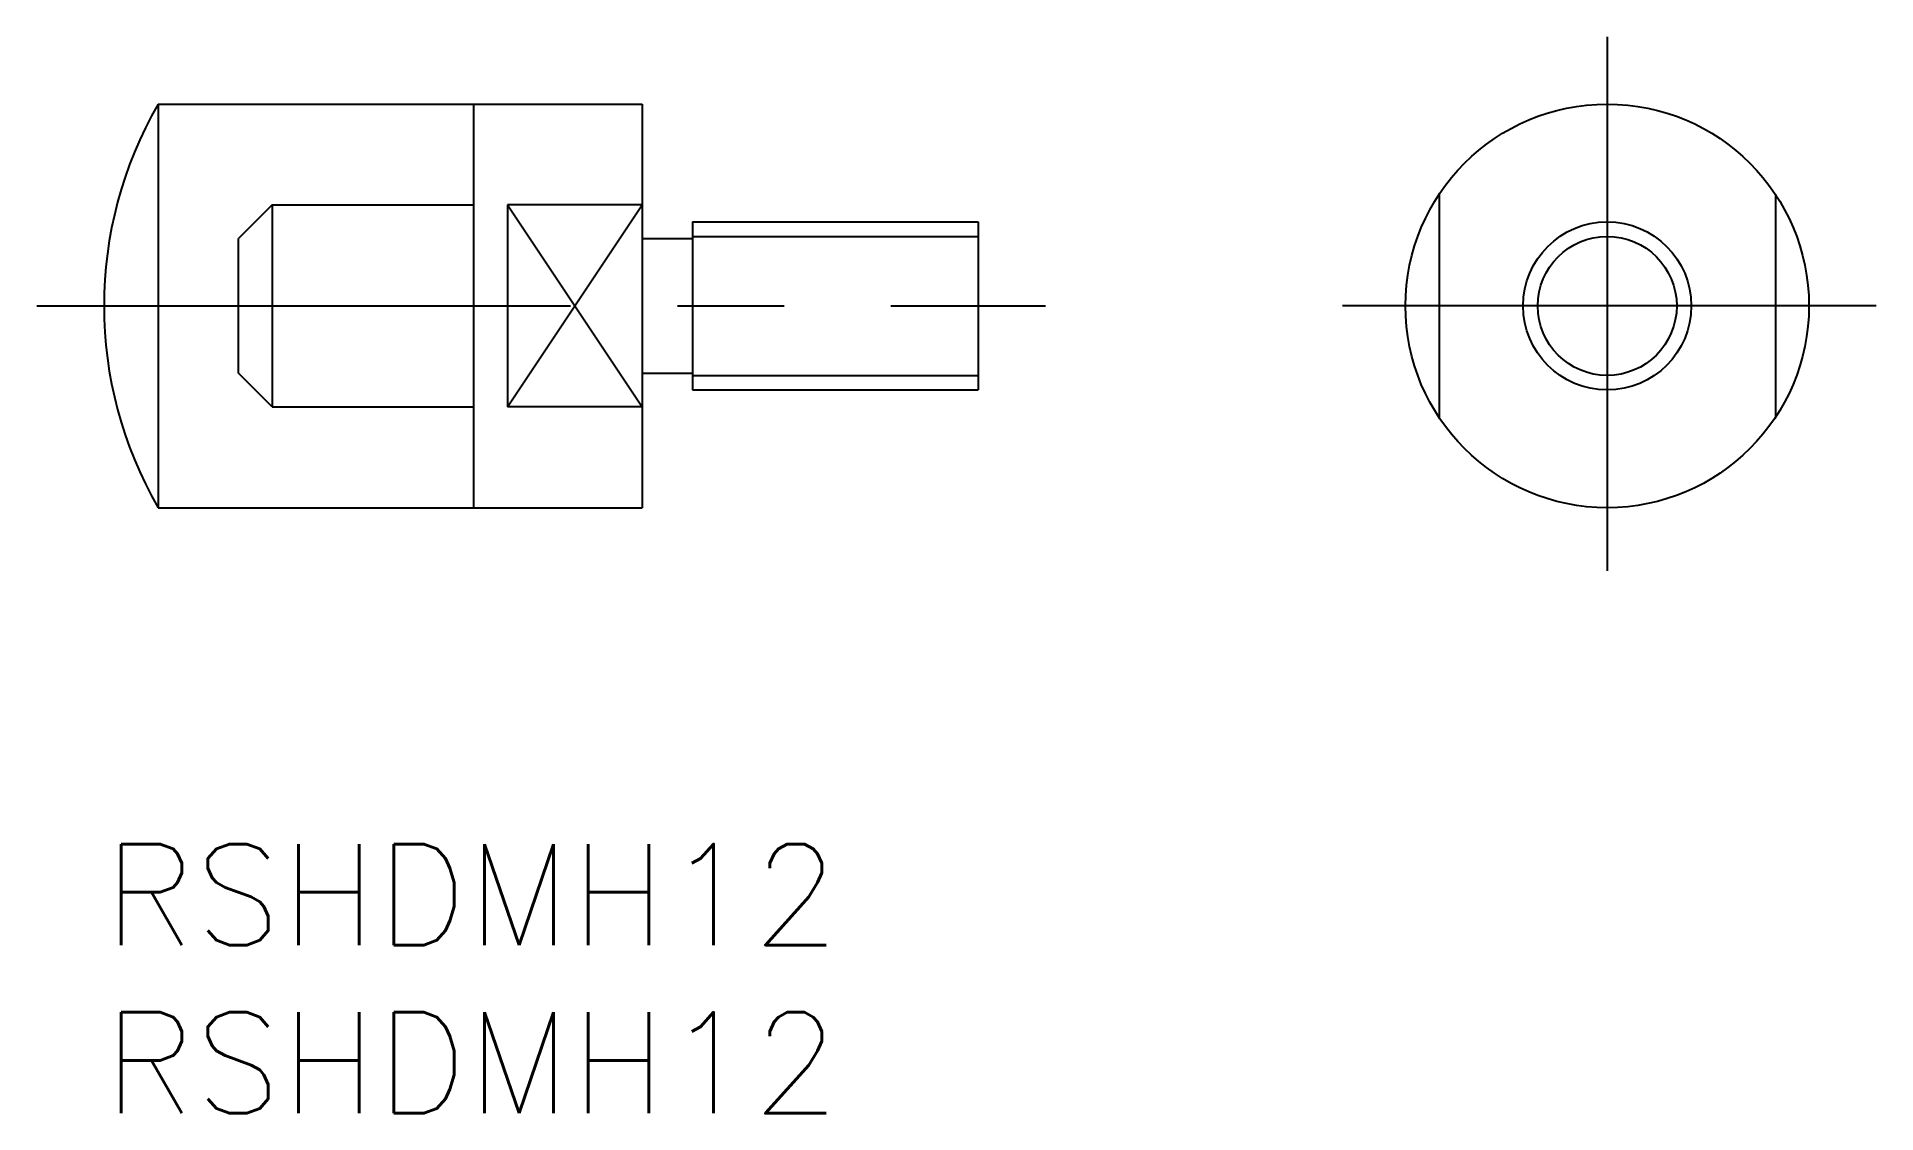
# Model space of a CAD drawing. Extents: x -2 to 52.7, y -8 to 24.
import ezdxf

# ---------------------------------------------------------------- set-up
doc = ezdxf.new("R2010")
doc.units = 0
doc.header["$LTSCALE"] = 0.5
doc.linetypes.add('CENTER', pattern=[50.8, 31.75, -6.35, 6.35, -6.35])
doc.linetypes.add('DASHED', pattern=[19.05, 12.7, -6.35])
for name, color, linetype in [('MSM_CENTER', 1, 'CENTER'), ('MSM_CONTINUOUS', 7, 'CONTINUOUS'), ('MSM_DASHED', 4, 'DASHED'), ('MSM_NARROW', 5, 'CONTINUOUS'), ('MSM_PART_NUMBER', 7, 'CONTINUOUS')]:
    doc.layers.add(name, color=color, linetype=linetype)
doc.styles.get("Standard").update_dxf_attribs({"font": 'txt.shx', "height": 3, "bigfont": 'bigfont.shx'})

# ---------------------------------------------------------------- blocks, each defined once
blk = doc.blocks.new('*U3')
at = {"layer": 'MSM_PART_NUMBER'}
blk.add_text('RSHDMH12', height=3, dxfattribs=at).set_placement((0, -3))
blk = doc.blocks.new('*U4')
at = {"layer": 'MSM_PART_NUMBER'}
blk.add_text('RSHDMH12', height=3, dxfattribs=at).set_placement((0, -8))

msp = doc.modelspace()

# ---------------------------------------------------------------- linework, layer by layer
at = {"layer": 'MSM_CENTER'}
for p, q in [((44.704, 24), (44.704, 8)), ((-2, 16), (28, 16)), ((52.704, 16), (36.704, 16))]:
    msp.add_line(p, q, dxfattribs=at)
at = {"layer": 'MSM_CONTINUOUS'}
for p, q in [((1.608, 22), (16, 22)), ((1.608, 22), (1.608, 10)), ((11, 10), (11, 22)), ((16, 22), (16, 10)), ((39.704, 19.317), (39.704, 12.683)), ((49.704, 19.317), (49.704, 12.683)), ((12, 19), (12, 13)), ((16, 19), (12, 19)), ((17.5, 18.5), (26, 18.5)), ((17.5, 18.5), (17.5, 13.5)), ((26, 18.5), (26, 13.5)), ((16, 18), (17.5, 18)), ((16, 14), (17.5, 14)), ((17.5, 13.5), (26, 13.5)), ((16, 13), (12, 13)), ((1.608, 10), (16, 10))]:
    msp.add_line(p, q, dxfattribs=at)
for radius in [6, 2.5]:
    msp.add_circle((44.704, 16), radius, dxfattribs=at)
msp.add_arc((12, 16), 12, 150, 210, dxfattribs=at)
at = {"layer": 'MSM_DASHED'}
for p, q in [((5, 19), (4, 18)), ((5, 19), (11, 19)), ((5, 19), (5, 13)), ((4, 14), (4, 18)), ((5, 13), (4, 14)), ((5, 13), (11, 13))]:
    msp.add_line(p, q, dxfattribs=at)
at = {"layer": 'MSM_NARROW'}
for p, q in [((12, 19), (16, 13)), ((12, 13), (16, 19)), ((17.5, 18.067), (26, 18.067)), ((17.5, 13.933), (26, 13.933))]:
    msp.add_line(p, q, dxfattribs=at)
msp.add_circle((44.704, 16), 2.067, dxfattribs=at)

# ---------------------------------------------------------------- block references
at = {"layer": 'MSM_CONTINUOUS'}
for name in ['*U3', '*U4']:
    msp.add_blockref(name, (0, 0), dxfattribs=at)

doc.saveas('drawing.dxf')
